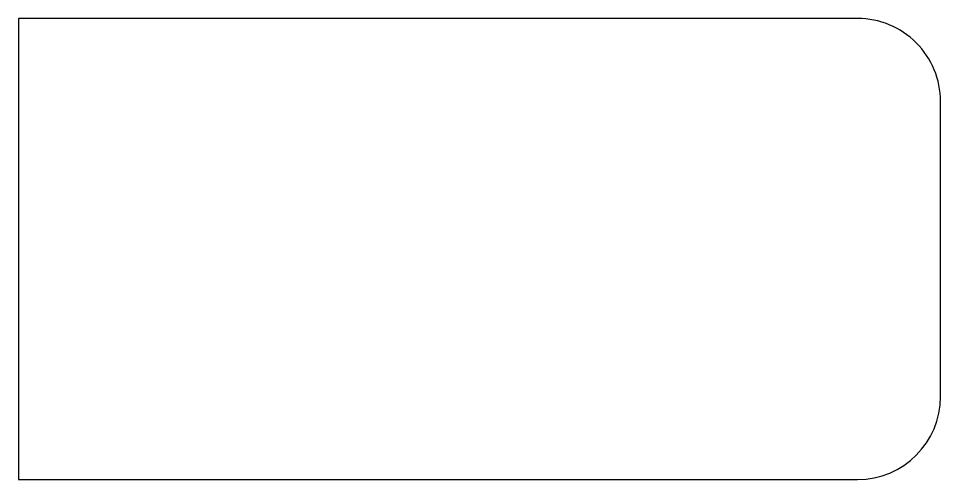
# Model space of a CAD drawing. Header units: millimetres. Extents: x -100 to 0, y -50 to 0.
import ezdxf

# ---------------------------------------------------------------- set-up
doc = ezdxf.new("R2010")
doc.units = ezdxf.units.MM
doc.layers.get('0').update_dxf_attribs({"linetype": 'CONTINUOUS'})

msp = doc.modelspace()

# ---------------------------------------------------------------- linework, layer by layer
msp.add_lwpolyline([(0, -41), (0, -9, 0.414223), (-9, 0), (-100, -0.003), (-100, -50.003), (-9, -50, 0.414205)], format="xyb", close=True)

doc.saveas('drawing.dxf')
